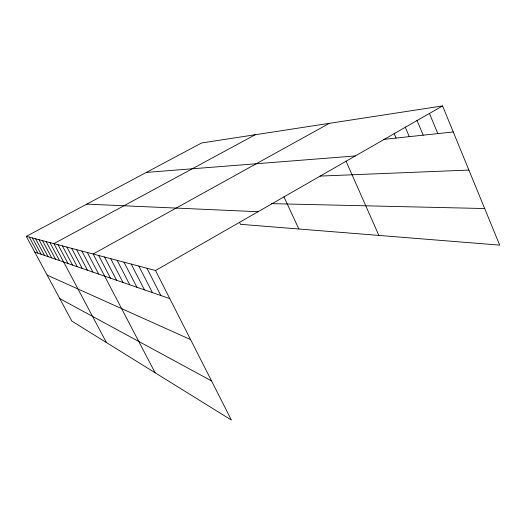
<?xml version="1.0" encoding="UTF-8"?>
<svg xmlns="http://www.w3.org/2000/svg" width="526" height="526" viewBox="0 0 526 526"><rect width="100%" height="100%" fill="white"/><g stroke="black" fill="none" stroke-linecap="round" stroke-linejoin="round"><path stroke-width="0.79" d="M155.538 270.509L231.407 420.077L71.884 321.149L26.3 236.352L155.538 270.509L442.576 105.923L499.7 245.129L240.467 224.313L239.442 222.156M329.322 123.34L93.115 254.012L155.091 372.75M255.209 134.735L53.902 243.65L106.456 342.59M26.3 236.352L201.59 142.98L442.576 105.923M383.447 139.403L453.261 131.967M146.359 172.403L355.339 155.946M320.058 176.078L468.903 170.069M271.363 203.641L484.683 208.539M86.816 204.114L258.056 211.728M34.729 252.039L169.78 298.597M47.149 275.137L190.583 339.599M59.78 298.63L211.531 380.896M32.408 237.969L41.133 254.242M29.298 237.147L37.872 253.118M42.494 240.632L51.706 257.891M38.996 239.711L48.044 256.629M35.636 238.824L44.519 255.412M49.937 242.598L59.504 260.574M46.143 241.598L55.526 259.206M58.044 244.741L67.992 263.5M66.901 247.082L77.256 266.695M62.37 245.885L72.522 265.065M76.618 249.653L87.428 270.2M71.641 248.338L82.22 268.411M87.336 252.487L98.632 274.066M81.846 251.034L92.892 272.087M104.529 257.03L116.594 280.259M98.684 255.485L110.486 278.155M110.684 258.654L123.018 282.475M123.998 262.178L136.911 287.262M117.166 260.37L129.777 284.803M131.217 264.085L144.44 289.859M138.857 266.103L152.402 292.601M146.945 268.24L160.838 295.507M283.922 196.777L298.84 229.001M345.97 161.002L378.865 235.424M394.178 133.663L396.052 138.055M405.151 126.884L409.281 136.648M416.927 120.217L423.187 135.169M429.486 113.484L437.829 133.611"/></g></svg>
